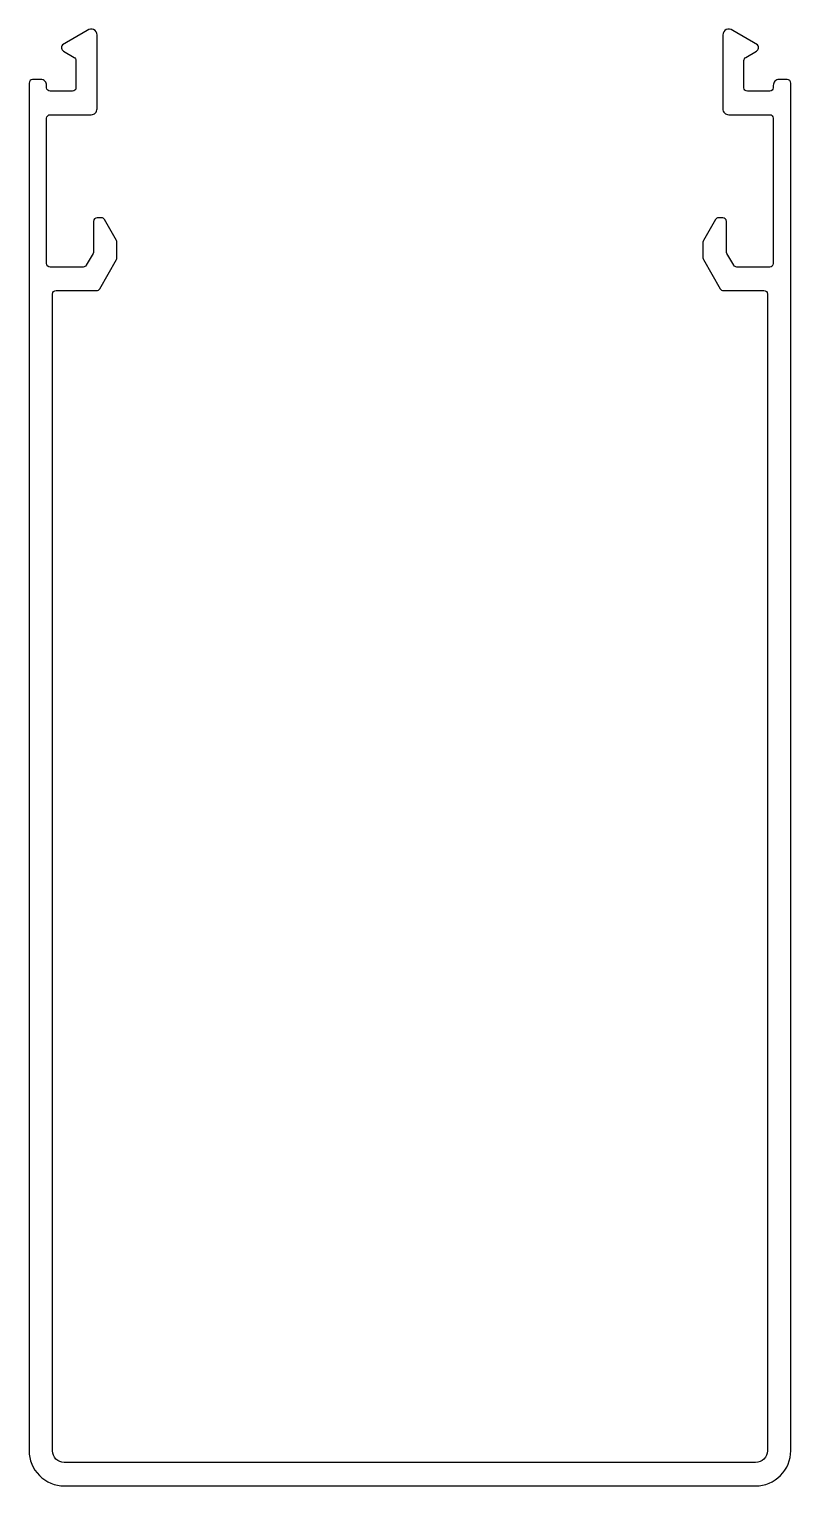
# Model space of a CAD drawing. Extents: x 679 to 744, y 527 to 651.
import ezdxf

# ---------------------------------------------------------------- set-up
doc = ezdxf.new("R2010")
doc.units = 0
doc.layers.get('0').update_dxf_attribs({"linetype": 'CONTINUOUS'})

msp = doc.modelspace()

# ---------------------------------------------------------------- linework, layer by layer
msp.add_lwpolyline([(711.8, 527.18), (741.3, 527.18, 0.414214), (744.3, 530.18), (744.3, 646.88, 0.414214), (744, 647.18), (743.3, 647.18, 0.414214), (742.8, 646.68), (742.8, 646.48, -0.414214), (742.5, 646.18), (740.6, 646.18, -0.414214), (740.3, 646.48), (740.3, 648.81, -0.267949), (740.45, 649.07), (741.38, 649.6, 0.481279), (741.46, 650.13), (739.34, 651.36, 0.646143), (738.5, 650.98), (738.5, 644.68, 0.414214), (739, 644.18), (742.5, 644.18, -0.414214), (742.8, 643.88), (742.8, 631.48, -0.414214), (742.5, 631.18), (739.69, 631.18, -0.267949), (739.43, 631.33), (738.84, 632.35, -0.131652), (738.8, 632.5), (738.8, 635.08, 0.414214), (738.5, 635.38), (738.13, 635.38, 0.267949), (737.87, 635.23), (736.84, 633.45, 0.131652), (736.8, 633.3), (736.8, 631.96, 0.131652), (736.84, 631.81), (738.28, 629.33, 0.267949), (738.54, 629.18), (742, 629.18, -0.414214), (742.3, 628.88), (742.3, 530.18, -0.414214), (741.3, 529.18), (711.8, 529.18), (682.3, 529.18, -0.414214), (681.3, 530.18), (681.3, 628.88, -0.414214), (681.6, 629.18), (685.07, 629.18, 0.267949), (685.33, 629.33), (686.76, 631.81, 0.131652), (686.8, 631.96), (686.8, 633.3, 0.131652), (686.76, 633.45), (685.74, 635.23, 0.267949), (685.48, 635.38), (685.1, 635.38, 0.414214), (684.8, 635.08), (684.8, 632.5, -0.131652), (684.76, 632.35), (684.18, 631.33, -0.267949), (683.92, 631.18), (681.1, 631.18, -0.414214), (680.8, 631.48), (680.8, 643.88, -0.414214), (681.1, 644.18), (684.6, 644.18, 0.414214), (685.1, 644.68), (685.1, 650.98, 0.646143), (684.27, 651.36), (682.15, 650.13, 0.481279), (682.23, 649.6), (683.15, 649.07, -0.267949), (683.3, 648.81), (683.3, 646.48, -0.414214), (683, 646.18), (681.1, 646.18, -0.414214), (680.8, 646.48), (680.8, 646.68, 0.414214), (680.3, 647.18), (679.6, 647.18, 0.414214), (679.3, 646.88), (679.3, 530.18, 0.414214), (682.3, 527.18)], format="xyb", close=True)

doc.saveas('drawing.dxf')
